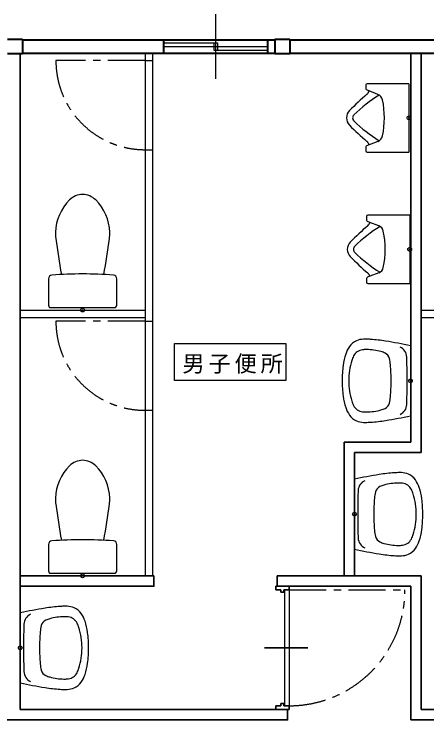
# Model space of a CAD drawing. Units: millimetres at full size, sheet at 1:50; details may follow other scales. Extents: x -14675 to 15005, y -12610 to 11367.
# Drawn here: x -355 to 2424, y -6300 to -1547 of the extents above; entities that cross this region are included whole.
import ezdxf

# ---------------------------------------------------------------- set-up
doc = ezdxf.new("R2010")
doc.units = ezdxf.units.MM
doc.header["$LTSCALE"] = 50
doc.header["$PDMODE"] = 32
doc.header["$PDSIZE"] = 25
doc.linetypes.add('CHAIN1', pattern=[8, 5, -1, 1, -1])
for name, color, linetype, lineweight in [('0-2', 2, 'Continuous', 40), ('0-3', 7, 'Continuous', 25), ('0-F', 4, 'Continuous', 18)]:
    doc.layers.add(name, color=color, linetype=linetype, lineweight=lineweight)
doc.styles.add('ＭＳ ゴシック', font='')
doc.styles.get('ＭＳ ゴシック').set_extended_font_data('MS Gothic')

msp = doc.modelspace()

# ---------------------------------------------------------------- linework, layer by layer
at = {"layer": '0-2', "color": 7, "lineweight": 25}
for p, q in [((1001.41, -1547.16), (1001.41, -1983.4)), ((651.41, -1740.28), (1013.91, -1740.28)), ((988.91, -1740.28), (988.91, -1790.28)), ((1013.91, -1740.28), (1013.91, -1790.28)), ((651.41, -1765.28), (1351.41, -1765.28)), ((988.91, -1790.28), (1351.41, -1790.28))]:
    msp.add_line(p, q, dxfattribs=at)
at = {"layer": '0-2'}
for p, q in [((-398.59, -1715.28), (-298.59, -1715.28)), ((-298.59, -1720.28), (-298.59, -1715.28)), ((-298.59, -1720.28), (1401.41, -1720.28)), ((651.41, -1720.28), (651.41, -1810.28)), ((1351.41, -1720.28), (1351.41, -1810.28)), ((1401.41, -1720.28), (1401.41, -1715.28)), ((1401.41, -1715.28), (1501.41, -1715.28)), ((1501.41, -1720.28), (1501.41, -1715.28)), ((1501.41, -1720.28), (3201.41, -1720.28)), ((-298.59, -1815.28), (-398.59, -1815.28)), ((-298.59, -1810.28), (1401.41, -1810.28)), ((1501.41, -1815.28), (1401.41, -1815.28)), ((1501.41, -1810.28), (3201.41, -1810.28))]:
    msp.add_line(p, q, dxfattribs=at)
for points in [[(-298.59, -1720.28), (-298.59, -1810.28), (-298.59, -1815.28)], [(1401.41, -1720.28), (1401.41, -1810.28), (1401.41, -1815.28)], [(1501.41, -1720.28), (1501.41, -1810.28), (1501.41, -1815.28)]]:
    msp.add_lwpolyline(points, dxfattribs=at)
at = {"layer": '0-3', "color": 3, "lineweight": 35}
for p, q in [((-313.59, -1815.28), (-313.59, -6230.28)), ((2316.41, -4430.28), (2316.41, -1810.28)), ((2386.41, -4500.28), (2386.41, -1810.28)), ((1866.41, -5330.28), (1866.41, -4430.28)), ((2316.41, -4430.28), (1866.41, -4430.28)), ((1936.41, -5330.28), (1936.41, -4500.28)), ((2386.41, -4500.28), (1936.41, -4500.28)), ((586.41, -5330.28), (-313.59, -5330.28)), ((1416.41, -5330.28), (1416.41, -5400.28)), ((1416.41, -5330.28), (2386.41, -5330.28)), ((2386.41, -6230.28), (2386.41, -5330.28)), ((1406.41, -5425.28), (1406.41, -5400.28)), ((1416.41, -5400.28), (2316.41, -5400.28)), ((2316.41, -6300.28), (2316.41, -5400.28)), ((1406.41, -5425.28), (1441.41, -5425.28)), ((1441.41, -5440.28), (1441.41, -5425.28)), ((1441.41, -5440.28), (1461.41, -5440.28)), ((1461.41, -5440.28), (1461.41, -5425.28)), ((1330.98, -5815.28), (1622.59, -5815.28)), ((1406.41, -6205.28), (1406.41, -6230.28)), ((1406.41, -6205.28), (1441.41, -6205.28)), ((1441.41, -6190.28), (1461.41, -6190.28)), ((1441.41, -6190.28), (1441.41, -6205.28)), ((1461.41, -6190.28), (1461.41, -6205.28)), ((3286.41, -6230.28), (2386.41, -6230.28))]:
    msp.add_line(p, q, dxfattribs=at)
at = {"layer": '0-3'}
for p, q in [((526.41, -1810.28), (526.41, -5330.28)), ((576.41, -1810.28), (576.41, -5330.28)), ((526.42, -1860.28), (576.41, -1860.28)), ((2013.13, -2024.19), (2013.13, -2050.71)), ((2303.13, -2016.18), (2021.13, -2016.18)), ((2303.13, -2016.18), (2303.13, -2246.18)), ((2035.54, -2064.91), (2018.23, -2058.17)), ((2020.74, -2086.94), (2020.92, -2086.79)), ((2094.84, -2088.01), (2035.54, -2064.91)), ((2303.13, -2246.18), (2303.13, -2476.19)), ((1903.24, -2295.29), (1903.39, -2295.44)), ((2020.92, -2405.58), (2020.74, -2405.43)), ((2094.84, -2404.36), (2035.54, -2427.46)), ((526.42, -2460.28), (576.41, -2460.28)), ((2013.13, -2441.65), (2013.13, -2468.18)), ((2035.54, -2427.46), (2018.23, -2434.2)), ((2021.13, -2476.19), (2303.13, -2476.19)), ((2018.25, -2909.38), (2018.25, -2935.91)), ((2040.66, -2950.11), (2023.35, -2943.37)), ((2308.25, -2901.38), (2026.25, -2901.38)), ((2308.25, -2901.38), (2308.25, -3131.38)), ((2025.86, -2972.14), (2026.04, -2971.99)), ((2099.96, -2973.21), (2040.66, -2950.11)), ((2308.25, -3131.38), (2308.25, -3361.38)), ((1908.36, -3180.49), (1908.52, -3180.64)), ((2018.25, -3326.85), (2018.25, -3353.38)), ((2040.66, -3312.65), (2023.35, -3319.4)), ((2026.04, -3290.78), (2025.86, -3290.63)), ((2099.96, -3289.56), (2040.66, -3312.65)), ((-123.55, -3329.3), (-123.55, -3500.76)), ((336.45, -3500.76), (336.45, -3329.3)), ((2026.25, -3361.38), (2308.25, -3361.38)), ((-313.59, -3540.28), (526.42, -3540.28)), ((326.45, -3525.25), (-113.55, -3525.25)), ((2386.41, -3540.28), (3216.41, -3540.28)), ((-313.59, -3590.28), (526.42, -3590.28)), ((2386.41, -3590.28), (3216.41, -3590.28)), ((526.42, -3615.28), (576.41, -3615.28)), ((2313.44, -3780.53), (2313.44, -4252.53)), ((526.42, -4215.28), (576.41, -4215.28)), ((1936.45, -5151.25), (1936.45, -4679.25)), ((-123.55, -5119.3), (-123.55, -5290.76)), ((336.45, -5290.76), (336.45, -5119.3)), ((326.45, -5315.25), (-113.55, -5315.25)), ((1464.41, -5425.28), (1464.41, -6205.28)), ((1496.41, -5425.28), (1496.41, -6205.28)), ((-313.55, -6051.25), (-313.55, -5579.25))]:
    msp.add_line(p, q, dxfattribs=at)
at = {"layer": '0-3', "linetype": 'CHAIN1'}
for p, q in [((526.42, -1860.28), (-73.58, -1860.28)), ((526.42, -3615.28), (-73.58, -3615.28)), ((1496.41, -5425.28), (2276.41, -5425.28))]:
    msp.add_line(p, q, dxfattribs=at)
at = {"layer": '0-3', "color": 3, "lineweight": 35}
for points in [[(586.41, -5330.28), (586.41, -5400.28), (-313.59, -5400.28)], [(1406.41, -5400.28), (1486.41, -5400.28), (1496.41, -5400.28)], [(1461.41, -5425.28), (1486.41, -5425.28), (1496.41, -5425.28), (1496.41, -5400.28)], [(1461.41, -6205.28), (1486.41, -6205.28), (1496.41, -6205.28), (1496.41, -6230.28)], [(-313.59, -6230.28), (1486.41, -6230.28), (1486.41, -6300.28), (-2113.59, -6300.28)], [(1406.41, -6230.28), (1486.41, -6230.28), (1496.41, -6230.28)], [(3286.41, -6230.28), (3286.41, -6300.28), (2316.41, -6300.28)]]:
    msp.add_lwpolyline(points, dxfattribs=at)
at = {"layer": '0-3'}
for centre in [(2303.13, -2246.18), (2308.25, -3131.38), (106.45, -3540.25), (2313.44, -4016.53), (1936.45, -4915.25), (106.45, -5330.25), (-313.55, -5815.25)]:
    msp.add_circle(centre, 2, dxfattribs=at)
at = {"layer": '0-3', "linetype": 'CHAIN1'}
for centre, radius, start, end in [((526.42, -1860.28), 600, 180, 270), ((526.42, -3615.28), 600, 180, 270), ((1496.41, -5425.28), 780, 270, 0)]:
    msp.add_arc(centre, radius, start, end, dxfattribs=at)
at = {"layer": '0-3'}
for centre, radius, start, end in [((2021.13, -2024.19), 8, 90, 180), ((3328.69, -3599.97), 2000, 130.8421, 135.45708), ((2021.13, -2050.71), 8, 180, 248.71722), ((1988.13, -2049.04), 50, 310.97266, 341.48445), ((2076.69, -2134.6), 50, 11.70546, 68.72035), ((2629.15, -2943.21), 1000, 121.70576, 134.12849), ((1538.13, -2246.18), 600, 348.29427, 11.70563), ((1953.93, -2246.51), 70.8, 135.72321, 179.73402), ((1953.13, -2246.18), 29, 133.95074, 226.24205), ((1953.13, -2246.18), 70, 180, 224.54393), ((2629.15, -1549.16), 1000, 225.87149, 238.29424), ((3328.69, -892.4), 2000, 224.54918, 229.15788), ((2076.69, -2357.77), 50, 291.27815, 348.29341), ((1988.13, -2443.33), 50, 18.51538, 49.02579), ((2021.13, -2441.65), 8, 111.28535, 180), ((2021.13, -2468.18), 8, 180, 270), ((243.42, -3026.05), 320, 134.62199, 178.28809), ((106.45, -2887.25), 125, 90, 134.62199), ((106.45, -2887.25), 125, 45.37799, 90), ((-30.53, -3026.05), 320, 1.71199, 45.37799), ((2026.25, -2909.38), 8, 90, 180), ((2026.25, -2935.91), 8, 180, 248.71722), ((3333.81, -4485.17), 2000, 130.8421, 135.45708), ((2634.27, -3828.41), 1000, 121.70576, 134.12849), ((1993.25, -2934.23), 50, 310.97266, 341.48445), ((2081.81, -3019.8), 50, 11.70546, 68.72035), ((183.45, -3024.25), 260, 178.28809, 187.64139), ((29.45, -3024.25), 260, 352.35899, 1.71199), ((1543.25, -3131.38), 600, 348.29427, 11.70563), ((183.45, -3024.25), 260, 185.65919, 187.5443), ((4887.37, -2401.27), 5005, 187.54439, 190.35199), ((-4674.48, -2401.27), 5004.99, 349.64799, 352.45599), ((29.45, -3024.25), 260, 352.45599, 354.34099), ((1959.06, -3131.71), 70.8, 135.72321, 179.73402), ((1958.25, -3131.38), 70, 180, 224.54393), ((1958.25, -3131.38), 29, 133.95074, 226.24205), ((3333.81, -1777.6), 2000, 224.54918, 229.15788), ((2634.27, -2434.36), 1000, 225.87149, 238.29424), ((2081.81, -3242.97), 50, 291.27815, 348.29341), ((-98.55, -3329.3), 25, 93.93771, 179.99939), ((106.44, -6307.25), 3010, 86.062, 93.93999), ((311.45, -3329.3), 25, 0.00099, 86.062), ((2026.25, -3326.85), 8, 111.28535, 180), ((1993.25, -3328.53), 50, 18.51538, 49.02579), ((2026.25, -3353.38), 8, 180, 270), ((-88.55, -3500.76), 35, 180, 224.41499), ((301.45, -3500.76), 35, 315.58499, 0), ((1994.44, -3849.53), 111.5, 113.29149, 145.20647), ((2001.74, -3866.53), 130, 91.70898, 113.28325), ((2011.46, -4216.39), 480, 90, 91.62239), ((2011.46, -4216.39), 480, 85.97691, 90), ((1967.96, -4834.86), 1100, 80.67599, 85.97687), ((1498.11, -7696.55), 4000, 78.23874, 80.67601), ((2067.12, -3900.03), 200, 145.20638, 161.51051), ((2213.94, -3859.53), 75, 1.82384, 66.92328), ((2256.82, -3963.39), 400, 161.52034, 172.73129), ((2109.15, -3939.38), 200, 153.22957, 162.92424), ((1998.45, -3883.53), 76, 96.46397, 153.22928), ((2015.78, -4036.55), 230, 90, 96.46423), ((2015.78, -4036.55), 230, 88.8515, 90), ((2013.27, -4186.53), 380, 74.46739, 89.15726), ((2064.37, -4003.53), 190, 65.86559, 74.5358), ((2120.44, -3878.53), 53, 13.29393, 65.93137), ((2357.44, -4016.53), 460, 162.64694, 180), ((1879.91, -3934.68), 300, 4.94235, 13.16704), ((-2708.56, -4016.53), 5000, 358.1732, 1.82674), ((2673.44, -4016.53), 820, 172.73134, 180), ((933.45, -4016.53), 1250, 0, 4.94255), ((2673.44, -4016.53), 820, 180, 187.26859), ((2357.44, -4016.53), 460, 180, 197.34154), ((933.45, -4016.53), 1250, 355.05734, 0), ((2256.82, -4069.66), 400, 187.26854, 198.46004), ((1879.91, -4098.38), 300, 346.83276, 355.05725), ((2109.15, -4093.68), 200, 197.07574, 206.77042), ((2120.44, -4154.53), 53, 294.06862, 346.705), ((2213.94, -4173.53), 75, 293.07671, 358.1731), ((2067.12, -4133.03), 200, 198.45026, 214.79361), ((1998.45, -4149.53), 76, 206.77071, 263.53601), ((2015.78, -3996.51), 230, 263.53578, 270), ((2015.78, -3996.51), 230, 270, 271.14847), ((2013.27, -3846.53), 380, 270.84273, 285.53259), ((2064.37, -4029.53), 190, 285.46419, 294.1344), ((1994.44, -4183.53), 111.5, 214.79352, 246.7085), ((1498.11, -336.51), 4000, 279.32396, 281.76126), ((2001.74, -4166.53), 130, 246.71674, 268.291), ((2011.46, -3816.66), 480, 268.37759, 270), ((2011.46, -3816.66), 480, 270, 274.02307), ((1967.96, -3198.19), 1100, 274.02312, 279.32394), ((106.45, -4677.25), 125, 90, 134.62199), ((106.45, -4677.25), 125, 45.37799, 90), ((243.42, -4816.05), 320, 134.62199, 178.28809), ((-30.53, -4816.05), 320, 1.71199, 45.37799), ((2751.78, -8595.27), 4000, 99.32396, 101.76126), ((2281.94, -5733.59), 1100, 94.02312, 99.32394), ((2238.44, -5115.12), 480, 90, 94.02307), ((2238.44, -5115.12), 480, 88.37759, 90), ((2248.15, -4765.25), 130, 66.71674, 88.291), ((2255.45, -4748.25), 111.5, 34.79352, 66.7085), ((2035.95, -4758.25), 75, 113.07671, 178.1731), ((2236.62, -5085.25), 380, 90.84273, 105.53259), ((2234.11, -4935.27), 230, 90, 91.14847), ((2234.11, -4935.27), 230, 83.53578, 90), ((2182.77, -4798.75), 200, 18.45026, 34.79361), ((2129.45, -4777.25), 53, 114.06862, 166.705), ((2185.52, -4902.25), 190, 105.46419, 114.1344), ((2251.45, -4782.25), 76, 26.77071, 83.53601), ((2140.74, -4838.1), 200, 17.07574, 26.77042), ((1993.07, -4862.11), 400, 7.26854, 18.46004), ((6958.45, -4915.25), 5000, 178.1732, 181.82674), ((2369.98, -4833.4), 300, 166.83276, 175.05725), ((1892.45, -4915.25), 460, 0, 17.34154), ((183.45, -4814.25), 260, 178.28809, 187.64139), ((183.45, -4814.25), 260, 185.65919, 187.5443), ((29.45, -4814.25), 260, 352.35899, 1.71199), ((29.45, -4814.25), 260, 352.45599, 354.34099), ((3316.45, -4915.25), 1250, 175.05734, 180), ((1576.45, -4915.25), 820, 0, 7.26859), ((4887.37, -4191.27), 5005, 187.54439, 190.35199), ((-4674.48, -4191.27), 5004.99, 349.64799, 352.45599), ((3316.45, -4915.25), 1250, 180, 184.94255), ((1892.45, -4915.25), 460, 342.64694, 0), ((1576.45, -4915.25), 820, 352.73134, 0), ((2369.98, -4997.1), 300, 184.94235, 193.16704), ((1993.07, -4968.39), 400, 341.52034, 352.73129), ((2035.95, -5072.25), 75, 181.82384, 246.92328), ((2129.45, -5053.25), 53, 193.29393, 245.93137), ((2251.45, -5048.25), 76, 276.46397, 333.22928), ((2140.74, -4992.4), 200, 333.22957, 342.92424), ((-98.55, -5119.3), 25, 93.93771, 179.99939), ((106.44, -8097.25), 3010, 86.062, 93.93999), ((311.45, -5119.3), 25, 0.00099, 86.062), ((2185.52, -4928.25), 190, 245.86559, 254.5358), ((2236.62, -4745.25), 380, 254.46739, 269.15726), ((2234.11, -4895.23), 230, 268.8515, 270), ((2234.11, -4895.23), 230, 270, 276.46423), ((2182.77, -5031.75), 200, 325.20638, 341.51051), ((2751.78, -1235.23), 4000, 258.23874, 260.67601), ((2255.45, -5082.25), 111.5, 293.29149, 325.20647), ((2281.94, -4096.92), 1100, 260.67599, 265.97687), ((2238.44, -4715.39), 480, 265.97691, 270), ((2238.44, -4715.39), 480, 270, 271.62239), ((2248.15, -5065.25), 130, 271.70898, 293.28325), ((-88.55, -5290.76), 35, 180, 224.41499), ((301.45, -5290.76), 35, 315.58499, 0), ((501.78, -9495.27), 4000, 99.32396, 101.76126), ((31.94, -6633.59), 1100, 94.02312, 99.32394), ((-11.56, -6015.12), 480, 90, 94.02307), ((-11.56, -6015.12), 480, 88.37759, 90), ((-1.85, -5665.25), 130, 66.71674, 88.291), ((5.45, -5648.25), 111.5, 34.79352, 66.7085), ((-214.05, -5658.25), 75, 113.07671, 178.1731), ((-13.38, -5985.25), 380, 90.84273, 105.53259), ((-15.89, -5835.27), 230, 90, 91.14847), ((-15.89, -5835.27), 230, 83.53578, 90), ((1.45, -5682.25), 76, 26.77071, 83.53601), ((-67.23, -5698.75), 200, 18.45026, 34.79361), ((4708.45, -5815.25), 5000, 178.1732, 181.82674), ((-120.55, -5677.25), 53, 114.06862, 166.705), ((-64.48, -5802.25), 190, 105.46419, 114.1344), ((-109.26, -5738.1), 200, 17.07574, 26.77042), ((-256.93, -5762.11), 400, 7.26854, 18.46004), ((119.98, -5733.4), 300, 166.83276, 175.05725), ((-357.55, -5815.25), 460, 0, 17.34154), ((1066.45, -5815.25), 1250, 175.05734, 180), ((-673.55, -5815.25), 820, 0, 7.26859), ((1066.45, -5815.25), 1250, 180, 184.94255), ((-357.55, -5815.25), 460, 342.64694, 0), ((-673.55, -5815.25), 820, 352.73134, 0), ((119.98, -5897.1), 300, 184.94235, 193.16704), ((-256.93, -5868.39), 400, 341.52034, 352.73129), ((-214.05, -5972.25), 75, 181.82384, 246.92328), ((-120.55, -5953.25), 53, 193.29393, 245.93137), ((1.45, -5948.25), 76, 276.46397, 333.22928), ((-109.26, -5892.4), 200, 333.22957, 342.92424), ((-64.48, -5828.25), 190, 245.86559, 254.5358), ((-13.38, -5645.25), 380, 254.46739, 269.15726), ((-15.89, -5795.23), 230, 268.8515, 270), ((-15.89, -5795.23), 230, 270, 276.46423), ((-67.23, -5931.75), 200, 325.20638, 341.51051), ((501.78, -2135.23), 4000, 258.23874, 260.67601), ((31.94, -4996.92), 1100, 260.67599, 265.97687), ((5.45, -5982.25), 111.5, 293.29149, 325.20647), ((-11.56, -5615.39), 480, 265.97691, 270), ((-11.56, -5615.39), 480, 270, 271.62239), ((-1.85, -5965.25), 130, 271.70898, 293.28325)]:
    msp.add_arc(centre, radius, start, end, dxfattribs=at)
for p in [(2303.13, -2246.18), (2308.25, -3131.38), (106.45, -3540.25), (2313.44, -4016.53), (1936.45, -4915.25), (106.45, -5330.25), (-313.55, -5815.25)]:
    msp.add_point(p, dxfattribs=at)
at = {"layer": '0-F', "color": 7, "lineweight": 25}
msp.add_lwpolyline([(725.47, -4015.63), (725.47, -3765.63), (1475.47, -3765.63), (1475.47, -4015.63)], close=True, dxfattribs=at)

# ---------------------------------------------------------------- texts
at = {"layer": '0-F', "color": 7, "insert": (777.95, -3968.83), "char_height": 110, "attachment_point": 7, "style": 'ＭＳ ゴシック'}
msp.add_mtext('\\T1.17;男子便所', dxfattribs=at)

doc.saveas('drawing.dxf')
